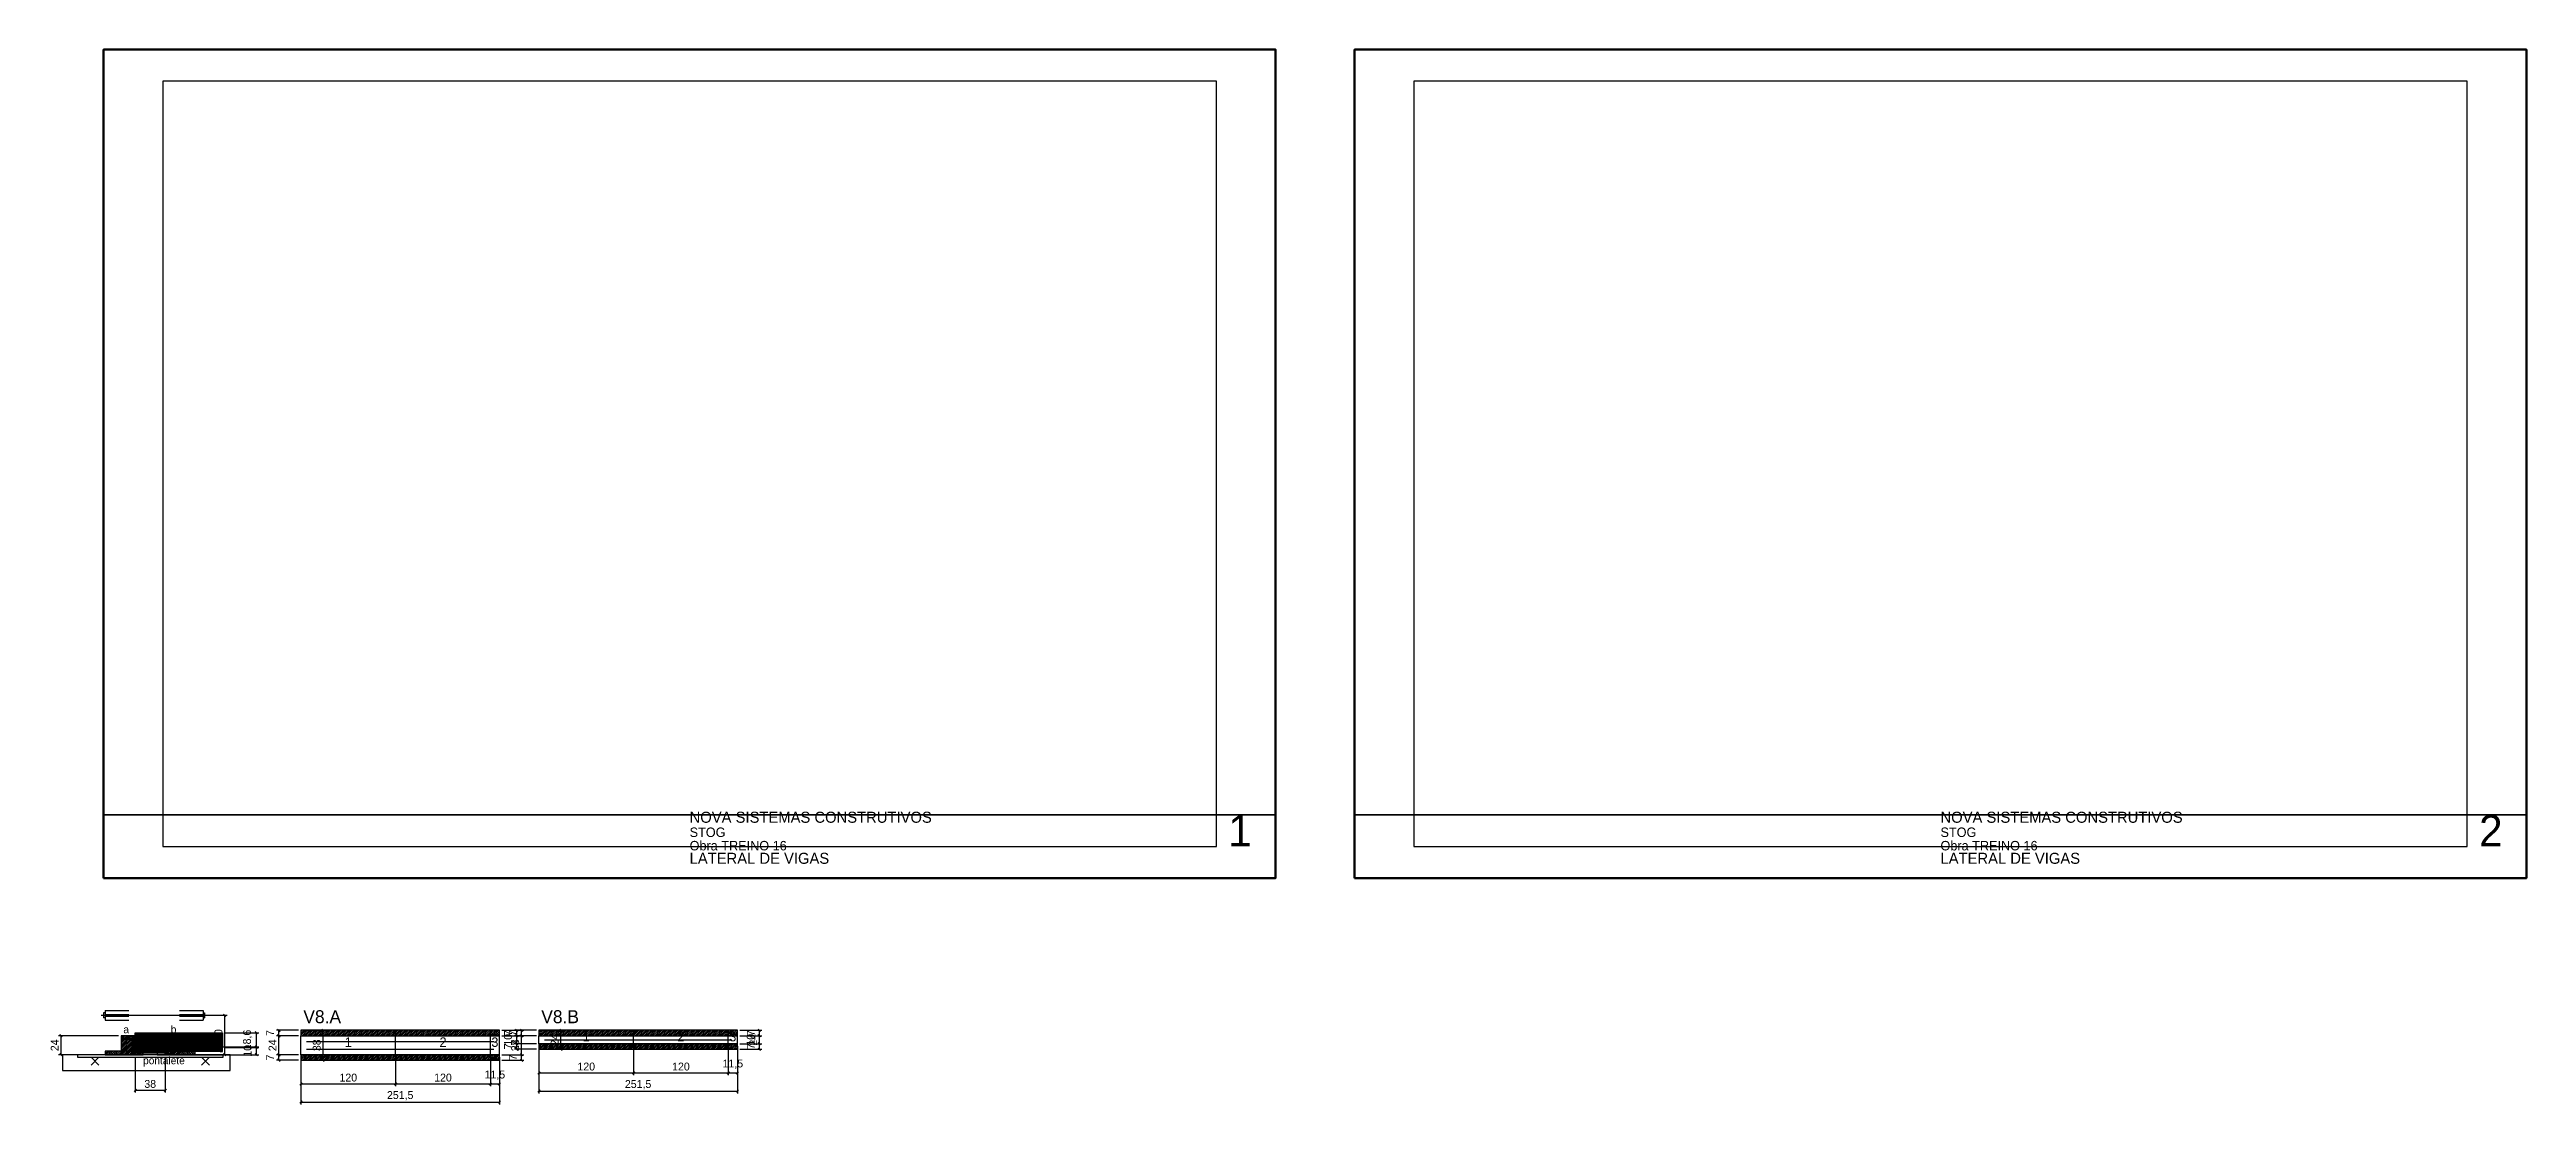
# Model space of a CAD drawing. Extents: x -10500 to 3070, y -87 to 1250.
# Drawn here: x -69 to 3070, y -87 to 1250 of the extents above.
import ezdxf
from ezdxf.enums import TextEntityAlignment as Align

# ---------------------------------------------------------------- set-up
doc = ezdxf.new("R2010")
doc.units = 0
for name, color, linetype in [('5', 5, 'Continuous'), ('barrote', 126, 'Continuous'), ('CARIMBO', 255, 'Continuous'), ('CONCRETO', 251, 'Continuous'), ('COTA', 241, 'Continuous'), ('detalhes', 7, 'Continuous'), ('ESTRUTURACAO', 7, 'Continuous'), ('Folhas', 255, 'Continuous'), ('Hachura', 251, 'Continuous'), ('Madeira', 126, 'Continuous'), ('NOMENCLATURA', 7, 'Continuous'), ('Painéis', 200, 'Continuous'), ('presilha', 224, 'Continuous'), ('SARR_2.2x7', 40, 'Continuous'), ('SCO-___-LAJ', 224, 'Continuous'), ('TENSOR', 224, 'Continuous')]:
    doc.layers.add(name, color=color, linetype=linetype)
doc.dimstyles.new('PAINEL', dxfattribs={"dimtxt": 10, "dimasz": 3, "dimexe": 3, "dimexo": 3, "dimgap": 3, "dimtad": 1, "dimblk": 'OBLIQUE', "dimblk1": 'OBLIQUE', "dimcen": 2.5, "dimclrd": 4, "dimclre": 4, "dimclrt": 240, "dimazin": 3, "dimtfac": 1, "dimtmove": 0, "dimatfit": 3})

# ---------------------------------------------------------------- blocks, each defined once
blk = doc.blocks.new('PAR_ESQ')
for p, q in [((-1, -1), (1, 1)), ((-1, 1), (1, -1))]:
    blk.add_line(p, q)
blk = doc.blocks.new('PAR_FUNDO_ESQ')
for p, q in [((-1, -1), (1, 1)), ((-1, 1), (1, -1))]:
    blk.add_line(p, q)
blk = doc.blocks.new('PAR_FUNDO_DIR')
for p, q in [((-1, -1), (1, 1)), ((-1, 1), (1, -1))]:
    blk.add_line(p, q)
blk = doc.blocks.new('par_int_esq')
for p, q in [((-1, -1), (1, 1)), ((-1, 1), (1, -1))]:
    blk.add_line(p, q)
blk = doc.blocks.new('par_int_dir')
for p, q in [((-1, -1), (1, 1)), ((-1, 1), (1, -1))]:
    blk.add_line(p, q)
blk = doc.blocks.new('_OBLIQUE')
at = {"color": 0, "linetype": 'BYBLOCK'}
blk.add_line((-0.5, -0.5), (0.5, 0.5), dxfattribs=at)

msp = doc.modelspace()

# ---------------------------------------------------------------- hatches: boundary and pattern name
at = {"layer": 'COTA'}
h = msp.add_hatch(dxfattribs=at)
h.set_pattern_fill('ANSI31', scale=0.4)
h.paths.add_polyline_path([(40, -16), (40, 4), (150.5, 4), (150.5, -14.6), (78, -14.6), (78, -16)])
h = msp.add_hatch(dxfattribs=at)
h.set_pattern_fill('ANSI31', scale=0.5)
h.paths.add_polyline_path([(250, 0), (370, 0), (370, 7), (250, 7)])
h = msp.add_hatch(dxfattribs=at)
h.set_pattern_fill('ANSI31', scale=0.5)
h.paths.add_polyline_path([(370, 0), (490, 0), (490, 7), (370, 7)])
h = msp.add_hatch(dxfattribs=at)
h.set_pattern_fill('ANSI31', scale=0.5)
h.paths.add_polyline_path([(490, 0), (501.5, 0), (501.5, 7), (490, 7)])
h = msp.add_hatch(dxfattribs=at)
h.set_pattern_fill('ANSI31', scale=0.5)
h.paths.add_polyline_path([(551.5, 0), (671.5, 0), (671.5, 7), (551.5, 7)])
h = msp.add_hatch(dxfattribs=at)
h.set_pattern_fill('ANSI31', scale=0.5)
h.paths.add_polyline_path([(671.5, 0), (791.5, 0), (791.5, 7), (671.5, 7)])
h = msp.add_hatch(dxfattribs=at)
h.set_pattern_fill('ANSI31', scale=0.5)
h.paths.add_polyline_path([(791.5, 0), (803, 0), (803, 7), (791.5, 7)])
h = msp.add_hatch(dxfattribs=at)
h.set_pattern_fill('ANSI31', scale=0.5)
h.paths.add_polyline_path([(250, -31), (370, -31), (370, -24), (250, -24)])
h = msp.add_hatch(dxfattribs=at)
h.set_pattern_fill('ANSI31', scale=0.5)
h.paths.add_polyline_path([(370, -31), (490, -31), (490, -24), (370, -24)])
h = msp.add_hatch(dxfattribs=at)
h.set_pattern_fill('ANSI31', scale=0.5)
h.paths.add_polyline_path([(490, -31), (501.5, -31), (501.5, -24), (490, -24)])
h = msp.add_hatch(dxfattribs=at)
h.set_pattern_fill('ANSI31', scale=0.5)
h.paths.add_polyline_path([(551.5, -17), (671.5, -17), (671.5, -10), (551.5, -10)])
h = msp.add_hatch(dxfattribs=at)
h.set_pattern_fill('ANSI31', scale=0.5)
h.paths.add_polyline_path([(671.5, -17), (791.5, -17), (791.5, -10), (671.5, -10)])
h = msp.add_hatch(dxfattribs=at)
h.set_pattern_fill('ANSI31', scale=0.5)
h.paths.add_polyline_path([(791.5, -17), (803, -17), (803, -10), (791.5, -10)])
at = {"layer": 'Hachura'}
h = msp.add_hatch(dxfattribs=at)
h.set_pattern_fill('ANSI31', scale=0.5)
h.paths.add_polyline_path([(22, -24), (36, -24), (36, 0), (22, 0)])
h = msp.add_hatch(dxfattribs=at)
h.set_pattern_fill('ANSI31', scale=0.5)
h.paths.add_polyline_path([(22, -4.4), (36, -4.4), (36, 0), (22, 0)])
h = msp.add_hatch(dxfattribs=at)
h.set_pattern_fill('SOLID')
h.paths.add_polyline_path([(36, -24), (40, -24), (40, 0), (36, 0)])
h = msp.add_hatch(dxfattribs=at)
h.set_pattern_fill('ANSI31', scale=0.5)
h.paths.add_polyline_path([(2, -24), (22, -24), (22, -19.6), (2, -19.6)])
h = msp.add_hatch(dxfattribs=at)
h.set_pattern_fill('SOLID')
h.paths.add_polyline_path([(40, -19.6), (78, -19.6), (78, -16), (40, -16)])
h = msp.add_hatch(dxfattribs=at)
h.set_pattern_fill('ANSI31', scale=0.5)
h.paths.add_polyline_path([(40, -24), (50, -24), (50, -19.6), (40, -19.6)])
h = msp.add_hatch(dxfattribs=at)
h.set_pattern_fill('SOLID')
h.paths.add_polyline_path([(78, -24), (82, -24), (82, -14), (78, -14)])
h = msp.add_hatch(dxfattribs=at)
h.set_pattern_fill('SOLID')
h.paths.add_polyline_path([(78, -14), (150.5, -14), (150.5, -20), (78, -20)])
h = msp.add_hatch(dxfattribs=at)
h.set_pattern_fill('ANSI31', scale=0.5)
h.paths.add_polyline_path([(82, -24), (96, -24), (96, -14), (82, -14)])
h = msp.add_hatch(dxfattribs=at)
h.set_pattern_fill('ANSI31', scale=0.5)
h.paths.add_polyline_path([(82, -18.4), (96, -18.4), (96, -14), (82, -14)])
h = msp.add_hatch(dxfattribs=at)
h.set_pattern_fill('ANSI31', scale=0.5)
h.paths.add_polyline_path([(96, -24), (116, -24), (116, -19.6), (96, -19.6)])
at = {"layer": 'HACHURACONCRETO'}
h = msp.add_hatch(dxfattribs=at)
h.set_pattern_fill('ANSI31', scale=0.3)
h.paths.add_polyline_path([(40, -19.6), (78, -19.6), (78, -14), (40, -14)])

# ---------------------------------------------------------------- linework, layer by layer
for p, q in [((2, 32), (32, 32)), ((2, 32), (2, 20)), ((96, 32), (126, 32)), ((126, 32), (126, 20)), ((0, 29), (0, 23)), ((2, 29), (0, 29)), ((2, 23), (0, 23)), ((2, 27), (32, 27)), ((2, 25), (32, 25)), ((2, 20), (32, 20)), ((96, 27), (126, 27)), ((96, 25), (126, 25)), ((96, 20), (126, 20)), ((126, 29), (128, 29)), ((126, 23), (128, 23)), ((128, 29), (128, 23))]:
    msp.add_line(p, q)
at = {"layer": 'BARRA_ANCORAGEM'}
for p, q in [((40, -16.3), (78, -16.3)), ((40, -18.3), (40, -16.3)), ((40, -18.3), (78, -18.3)), ((40, -19.7), (78, -19.7)), ((40, -21.7), (40, -19.7)), ((40, -21.7), (78, -21.7)), ((78, -18.3), (78, -16.3)), ((78, -21.7), (78, -19.7))]:
    msp.add_line(p, q, dxfattribs=at)
at = {"layer": 'barrote'}
msp.add_lwpolyline([(-52.25, -44), (160.25, -44), (160.25, -24), (-52.25, -24)], close=True, dxfattribs=at)
at = {"layer": 'CARIMBO', "lineweight": 35}
for p, q in [((0, 280), (1485, 280)), ((1585, 280), (3070, 280))]:
    msp.add_line(p, q, dxfattribs=at)
at = {"layer": 'CONCRETO'}
msp.add_lwpolyline([(40, -16), (40, 4), (150.5, 4), (150.5, -14.6), (78, -14.6), (78, -16)], close=True, dxfattribs=at)
at = {"layer": 'Folhas', "lineweight": 50}
for points in [[(0, 200), (1485, 200), (1485, 1250), (0, 1250)], [(1585, 200), (3070, 200), (3070, 1250), (1585, 1250)]]:
    msp.add_lwpolyline(points, close=True, dxfattribs=at)
at = {"layer": 'Folhas', "lineweight": 25}
for points in [[(75, 240), (1410, 240), (1410, 1210), (75, 1210)], [(1660, 240), (2995, 240), (2995, 1210), (1660, 1210)]]:
    msp.add_lwpolyline(points, close=True, dxfattribs=at)
at = {"layer": 'HACHURACONCRETO'}
msp.add_lwpolyline([(40, -19.6), (78, -19.6), (78, -14), (40, -14)], close=True, dxfattribs=at)
at = {"layer": 'Madeira'}
for points in [[(22, -24), (36, -24), (36, 0), (22, 0)], [(22, -4.4), (36, -4.4), (36, 0), (22, 0)], [(2, -24), (22, -24), (22, -19.6), (2, -19.6)], [(22, -24), (36, -24), (36, -19.6), (22, -19.6)], [(40, -24), (50, -24), (50, -19.6), (40, -19.6)], [(68, -24), (78, -24), (78, -19.6), (68, -19.6)], [(82, -24), (96, -24), (96, -14), (82, -14)], [(82, -18.4), (96, -18.4), (96, -14), (82, -14)], [(96, -24), (116, -24), (116, -19.6), (96, -19.6)]]:
    msp.add_lwpolyline(points, close=True, dxfattribs=at)
at = {"layer": 'Painéis'}
for p, q in [((250, 0), (370, 0)), ((250, -24), (250, 0)), ((370, -24), (370, 0)), ((370, -24), (370, 0)), ((370, 0), (490, 0)), ((370, -24), (370, 0)), ((490, -24), (490, 0)), ((490, -24), (490, 0)), ((490, 0), (501.5, 0)), ((490, -24), (490, 0)), ((501.5, -24), (501.5, 0)), ((551.5, 0), (671.5, 0)), ((551.5, -10), (551.5, 0)), ((671.5, -10), (671.5, 0)), ((671.5, -10), (671.5, 0)), ((671.5, 0), (791.5, 0)), ((671.5, -10), (671.5, 0)), ((791.5, -10), (791.5, 0)), ((791.5, -10), (791.5, 0)), ((791.5, 0), (803, 0)), ((791.5, -10), (791.5, 0)), ((803, -10), (803, 0)), ((250, -24), (370, -24)), ((370, -24), (490, -24)), ((490, -24), (501.5, -24)), ((551.5, -10), (671.5, -10)), ((671.5, -10), (791.5, -10)), ((791.5, -10), (803, -10))]:
    msp.add_line(p, q, dxfattribs=at)
for points in [[(36, -24), (40, -24), (40, 0), (36, 0)], [(40, -19.6), (78, -19.6), (78, -16), (40, -16)], [(78, -24), (82, -24), (82, -14), (78, -14)], [(78, -14), (150.5, -14), (150.5, -14.6), (78, -14.6)]]:
    msp.add_lwpolyline(points, close=True, dxfattribs=at)
at = {"layer": 'presilha'}
for p, q in [((-16, -37), (-6, -27)), ((-16, -27), (-6, -37)), ((124, -37), (134, -27)), ((124, -27), (134, -37))]:
    msp.add_line(p, q, dxfattribs=at)
at = {"layer": 'SARR_2.2x7'}
for points in [[(257, -7), (370, -7)], [(257, -7), (370, -7)], [(257, -17), (370, -17)], [(257, -17), (370, -17)], [(370, -7), (490, -7)], [(370, -7), (490, -7)], [(370, -17), (490, -17)], [(370, -17), (490, -17)], [(490, -7), (494.5, -7)], [(490, -7), (494.5, -7)], [(490, -17), (494.5, -17)], [(490, -17), (494.5, -17)], [(558.5, -5), (671.5, -5)], [(558.5, -5), (671.5, -5)], [(671.5, -5), (791.5, -5)], [(671.5, -5), (791.5, -5)], [(791.5, -5), (796, -5)], [(791.5, -5), (796, -5)]]:
    msp.add_lwpolyline(points, dxfattribs=at)
at = {"layer": 'SARRAFO_2_2X7'}
for p, q in [((36, -4.8), (40, -4.8)), ((36, -9.2), (36, -4.8)), ((36, -9.2), (40, -9.2)), ((36, -14.8), (40, -14.8)), ((36, -19.2), (36, -14.8)), ((36, -19.2), (40, -19.2)), ((40, -9.2), (40, -4.8)), ((40, -19.2), (40, -14.8)), ((78, -16.8), (82, -16.8)), ((78, -21.2), (78, -16.8)), ((78, -21.2), (82, -21.2)), ((82, -21.2), (82, -16.8))]:
    msp.add_line(p, q, dxfattribs=at)
at = {"layer": 'SCO-___-LAJ'}
for points in [[(250, 0), (370, 0), (370, 7), (250, 7)], [(370, 0), (490, 0), (490, 7), (370, 7)], [(490, 0), (501.5, 0), (501.5, 7), (490, 7)], [(551.5, 0), (671.5, 0), (671.5, 7), (551.5, 7)], [(671.5, 0), (791.5, 0), (791.5, 7), (671.5, 7)], [(791.5, 0), (803, 0), (803, 7), (791.5, 7)], [(-33.25, -27.2), (151.25, -27.2), (151.25, -24), (-33.25, -24)], [(250, -31), (370, -31), (370, -24), (250, -24)], [(370, -31), (490, -31), (490, -24), (370, -24)], [(490, -31), (501.5, -31), (501.5, -24), (490, -24)], [(551.5, -17), (671.5, -17), (671.5, -10), (551.5, -10)], [(671.5, -17), (791.5, -17), (791.5, -10), (671.5, -10)], [(791.5, -17), (803, -17), (803, -10), (791.5, -10)]]:
    msp.add_lwpolyline(points, close=True, dxfattribs=at)
at = {"layer": 'TENSOR'}
msp.add_line((-3, 26), (148.5, 26), dxfattribs=at)

# ---------------------------------------------------------------- block references
at = {"layer": 'Painéis'}
for name, p in [('PAR_ESQ', (36, -19)), ('par_int_esq', (40, -9)), ('PAR_FUNDO_ESQ', (40, -14)), ('par_int_dir', (78, -9)), ('PAR_FUNDO_DIR', (78, -14))]:
    msp.add_blockref(name, p, dxfattribs=at)

# ---------------------------------------------------------------- texts
at = {"layer": '5'}
for s, p in [('1', (611.5, -1)), ('2', (731.5, -1)), ('3', (797.25, -1)), ('1', (310, -8)), ('2', (430, -8)), ('3', (495.75, -8))]:
    msp.add_text(s, height=12, dxfattribs=at).set_placement(p, align=Align.MIDDLE_CENTER)
at = {"layer": 'CARIMBO'}
for s, height, p in [('NOVA SISTEMAS CONSTRUTIVOS', 14, (742.5, 270)), ('NOVA SISTEMAS CONSTRUTIVOS', 14, (2327.5, 270)), ('STOG', 12, (742.5, 252)), ('1', 40, (1425, 240)), ('STOG', 12, (2327.5, 252)), ('2', 40, (3010, 240)), ('Obra TREINO 16', 12, (742.5, 235)), ('LATERAL DE VIGAS', 14, (742.5, 218)), ('Obra TREINO 16', 12, (2327.5, 235)), ('LATERAL DE VIGAS', 14, (2327.5, 218))]:
    msp.add_text(s, height=height, dxfattribs=at).set_placement(p)
at = {"layer": 'detalhes'}
for s, p in [('a', (25, 3.3)), ('b', (85, 3.3)), ('c', (50, -13.5))]:
    msp.add_text(s, height=9.6, dxfattribs=at).set_placement(p)
at = {"layer": 'ESTRUTURACAO'}
msp.add_text('pontalete', height=9.6, dxfattribs=at).set_placement((50, -36))
at = {"layer": 'NOMENCLATURA'}
for s, p in [('V8.A', (253, 16)), ('V8.B', (554.5, 16))]:
    msp.add_text(s, height=16.5, dxfattribs=at).set_placement(p)

# ---------------------------------------------------------------- dimensions: what is measured, and where the dimension line sits
at = {"layer": 'COTA'}
for base, p1, p2 in [((-54, -24), (2, -24), (22, 0)), ((153.5, -24), (96, -24), (96, 26)), ((193.5, -14.6), (150.5, -14.6), (150.5, 4)), ((222, 0), (250, 0), (250, 7)), ((222, -24), (250, -24), (250, 0)), ((278, -31), (250, -31), (250, 7)), ((529.5, -31), (501.5, -31), (501.5, 7)), ((529.5, 0), (501.5, 0), (501.5, 7)), ((529.5, -24), (501.5, -24), (501.5, 0)), ((523.5, 0), (551.5, 0), (551.5, 7)), ((523.5, -10), (551.5, -10), (551.5, 0)), ((579.5, -17), (551.5, -17), (551.5, 7)), ((831, -17), (803, -17), (803, 7)), ((831, 0), (803, 0), (803, 7)), ((831, -10), (803, -10), (803, 0)), ((193.5, -24), (96, -24), (96, -14)), ((222, -31), (250, -31), (250, -24)), ((529.5, -31), (501.5, -31), (501.5, -24)), ((523.5, -17), (551.5, -17), (551.5, -10)), ((831, -17), (803, -17), (803, -10))]:
    msp.add_linear_dim(base=base, p1=p1, p2=p2, angle=90, dimstyle='PAINEL', dxfattribs=at).render()
for base, p1, p2 in [((40, -69), (40, -24), (78, -24)), ((250, -61), (250, -24), (370, -24)), ((250, -84), (250, -24), (501.5, -24)), ((370, -61), (370, -24), (490, -24)), ((490, -61), (490, -24), (501.5, -24)), ((551.5, -47), (551.5, -10), (671.5, -10)), ((551.5, -70), (551.5, -10), (803, -10)), ((671.5, -47), (671.5, -10), (791.5, -10)), ((791.5, -47), (791.5, -10), (803, -10))]:
    msp.add_linear_dim(base=base, p1=p1, p2=p2, dimstyle='PAINEL', dxfattribs=at).render()

doc.saveas('drawing.dxf')
